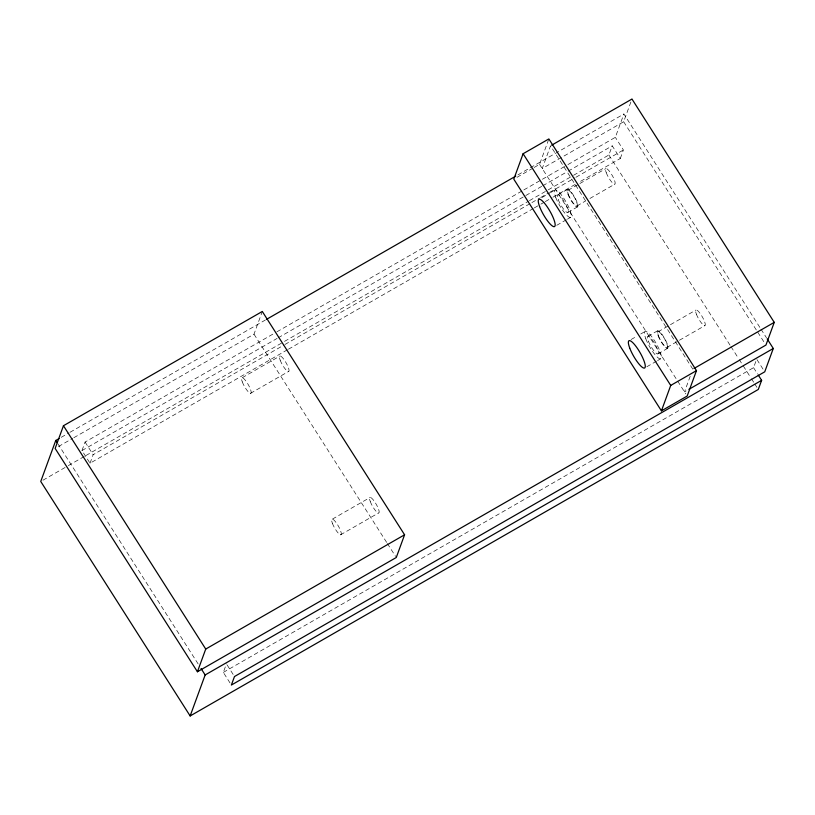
<?xml version="1.0" encoding="UTF-8"?>
<svg xmlns="http://www.w3.org/2000/svg" width="815" height="815" viewBox="0 0 815 815"><rect width="100%" height="100%" fill="white"/><g stroke="black" fill="none" stroke-linecap="round" stroke-linejoin="round"><path stroke-width="0.61" stroke-dasharray="4.08 3.06" d="M287.369 349.818L90.037 463.215L81.969 450.563L85.086 442.046L275.806 332.449M90.037 463.215L93.154 454.699L283.865 345.102M73.819 437.716L253.995 334.181L262.298 311.473M230.024 682.939L223.31 672.395L226.427 663.879M534.192 167.442L539.561 164.355L548.862 138.937M573.577 175.276L608.886 154.993L612.228 145.844L620.297 158.497L578.405 182.57M567.943 164.569L615.345 137.328L623.883 113.988L760.324 328.129M692.821 369.154L550.533 145.834L542.22 168.542L623.658 121.751L631.971 99.043M620.297 158.497L623.404 149.98L615.345 137.328M690.193 376.326L684.508 391.862L686.709 390.599M223.31 672.395L753.559 367.677L756.677 359.16L763.4 369.704M61.268 437.298L68.99 432.867M70.1 432.235L265.354 320.02M517.983 174.848L623.883 113.988M517.016 177.313L533.122 168.063M58.446 446.559L72.718 438.348M276.906 331.817L522.741 190.547M523.851 189.915L566.843 165.201M81.969 450.563L277.1 338.429M278.2 337.797L541.68 186.391M542.78 185.759L567.026 171.822M568.136 171.191L612.228 145.844M42.961 480.208L67.227 466.262M68.328 465.63L84.872 456.115M85.983 455.483L283.447 342.005M284.547 341.373L528.354 201.274M529.455 200.633L547.11 190.496M548.21 189.854L572.476 175.908M284.975 344.47L530.809 203.2M531.91 202.568L539.622 198.126M540.732 197.495L548.444 193.063M549.544 192.432L574.901 177.864M576.001 177.222L623.404 149.98M542.057 197.475L549.575 193.155M550.645 192.534L554.944 190.068M288.469 349.187L533.204 208.548M534.304 207.917L539.815 204.748M540.916 204.117L544.226 202.212M545.327 201.58L551.938 197.78M553.049 197.149L577.295 183.212M557.745 194.928L567.403 189.386M567.974 190.353L578.793 184.139M579.873 183.518L605.84 168.593M242.289 377.681L280.166 355.921M250.429 393.38L288.306 371.62M576.959 205.91L585.618 200.938M589.948 198.453L614.836 184.149M567.861 212.43L577.519 206.888M556.726 225.317L566.384 219.765M567.454 219.143L570.673 217.299M631.105 339.519L636.464 336.442M640.763 333.977L645.052 331.501M647.864 336.371L657.522 330.819M658.082 331.787L695.959 310.026M332.398 519.114L370.275 497.354M340.538 534.823L378.415 513.053M667.077 347.343L704.944 325.582M657.98 353.873L667.638 348.321M646.835 366.75L656.493 361.198M657.562 360.576L660.782 358.732M761.006 329.199L766.467 337.767M623.658 121.751L757.043 331.114M757.736 332.184L765.254 343.991M753.559 367.677L757.593 374.004M608.886 154.993L730.311 345.58M730.994 346.65L738.492 358.427M739.174 359.497L742.587 364.855M743.27 365.925L750.778 377.702M751.461 378.771L754.191 383.05M754.873 384.12L756.911 387.339M539.561 164.355L685.812 393.91M253.995 334.181L386.697 542.464M387.38 543.544L395.591 556.421M85.086 442.046L93.154 454.699M227.1 664.928L234.486 676.532M57.804 443.686L198.33 664.245M658.53 335.974A8.985 2.099 60.1 0 0 666.884 347.414A8.985 2.099 60.1 0 0 662.32 335.311A8.985 2.099 60.1 0 0 658.53 335.974M696.397 314.203A8.985 2.099 60.1 0 0 704.761 325.654A8.985 2.099 60.1 0 0 700.197 313.551A8.985 2.099 60.1 0 0 696.397 314.203M568.412 194.53A8.985 2.099 60.1 0 0 576.765 205.981A8.985 2.099 60.1 0 0 572.212 193.878A8.985 2.099 60.1 0 0 568.412 194.53M606.289 172.77A8.985 2.099 60.1 0 0 614.642 184.221A8.985 2.099 60.1 0 0 610.089 172.118A8.985 2.099 60.1 0 0 606.289 172.77M332.418 523.373A8.985 2.099 60.1 0 0 340.772 534.823A8.985 2.099 60.1 0 0 336.218 522.721A8.985 2.099 60.1 0 0 332.418 523.373M370.295 501.602A8.985 2.099 60.1 0 0 378.649 513.053A8.985 2.099 60.1 0 0 374.095 500.95A8.985 2.099 60.1 0 0 370.295 501.602M242.31 381.94A8.985 2.099 60.1 0 0 250.663 393.38A8.985 2.099 60.1 0 0 246.099 381.277A8.985 2.099 60.1 0 0 242.31 381.94M280.177 360.169A8.985 2.099 60.1 0 0 288.541 371.62A8.985 2.099 60.1 0 0 283.977 359.517A8.985 2.099 60.1 0 0 280.177 360.169M645.826 338.816A15.719 3.668 60.1 0 0 660.456 358.855A15.719 3.668 60.1 0 0 652.479 337.675A15.719 3.668 60.1 0 0 645.826 338.816M648.363 341.067A10.106 2.364 60.1 0 0 657.766 353.954A10.106 2.364 60.1 0 0 652.632 340.334A10.106 2.364 60.1 0 0 648.363 341.067M658.021 335.515A10.106 2.364 60.1 0 0 667.424 348.402A10.106 2.364 60.1 0 0 662.289 334.782A10.106 2.364 60.1 0 0 658.021 335.515M555.718 197.383A15.719 3.668 60.1 0 0 570.337 217.422A15.719 3.668 60.1 0 0 562.36 196.242A15.719 3.668 60.1 0 0 555.718 197.383M558.244 199.634A10.106 2.364 60.1 0 0 567.648 212.511A10.106 2.364 60.1 0 0 562.523 198.901A10.106 2.364 60.1 0 0 558.244 199.634M567.902 194.082A10.106 2.364 60.1 0 0 577.305 206.969A10.106 2.364 60.1 0 0 572.181 193.349A10.106 2.364 60.1 0 0 567.902 194.082"/><path stroke-width="1.22" d="M59.067 438.572L55.756 440.477L40.75 481.471L190.15 715.957L758.276 389.478L761.628 380.33L758.266 375.053M63.458 425.736L55.145 448.454L197.424 671.764L396.273 557.501L404.586 534.793L262.298 311.473L63.458 425.736L205.737 649.056L197.424 671.764M190.15 715.957L205.156 674.952L773.282 348.474L767.149 338.836M523.108 153.74L513.796 179.157L661.423 410.852L687.177 396.049L696.479 370.631L548.862 138.937L523.108 153.74L670.725 385.434L661.423 410.852M551.633 145.202L631.971 99.043L774.25 322.363L765.937 345.071L688.909 389.336M773.282 348.474L764.745 371.813L234.486 676.532L231.368 685.048L761.628 380.33M266.464 319.388L515.773 176.121M205.737 649.056L404.586 534.793M693.922 368.523L774.25 322.363M670.725 385.434L696.479 370.631M55.756 440.477L57.121 442.616M201.061 668.534L205.156 674.952M629.73 348.066A15.719 3.668 60.1 0 0 644.359 368.105A15.719 3.668 60.1 0 0 636.383 346.925A15.719 3.668 60.1 0 0 629.73 348.066M539.622 206.633A15.719 3.668 60.1 0 0 554.241 226.672A15.719 3.668 60.1 0 0 546.264 205.492A15.719 3.668 60.1 0 0 539.622 206.633"/></g></svg>
